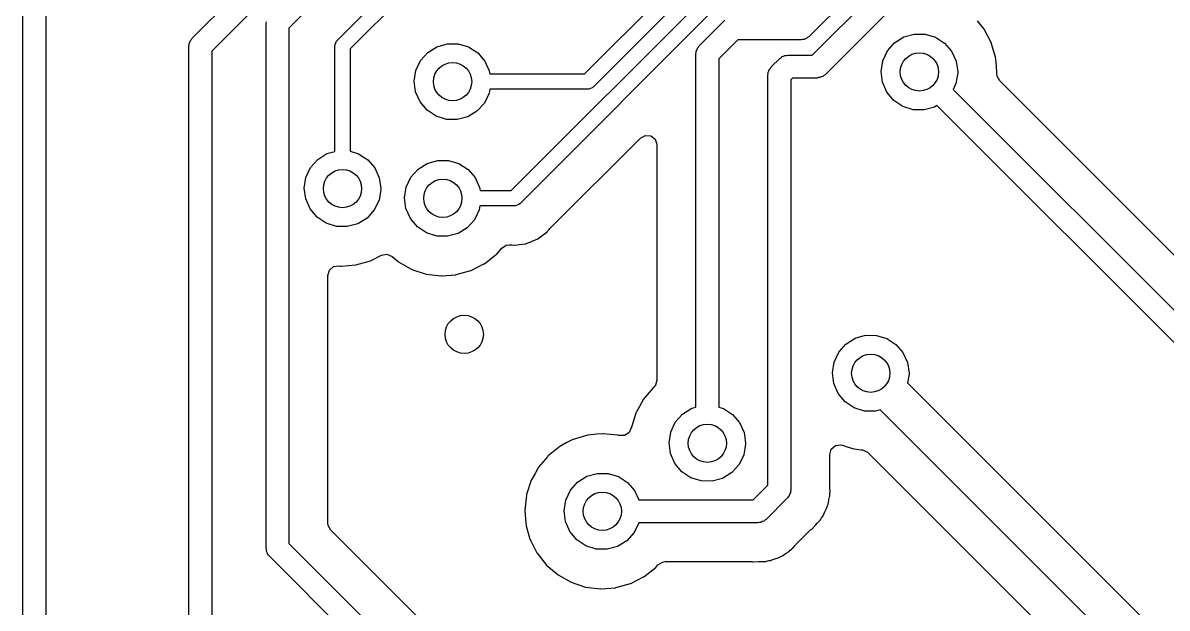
# Model space of a CAD drawing. Extents: x 123 to 292, y -246 to -33.
# Drawn here: x 159.87 to 174.81, y -83.08 to -75.43 of the extents above; entities that cross this region are included whole.
import ezdxf

# ---------------------------------------------------------------- set-up
doc = ezdxf.new("R2010")
doc.units = 0
doc.layers.add('BLACK', color=7, linetype='CONTINUOUS')

msp = doc.modelspace()

# ---------------------------------------------------------------- linework, layer by layer
at = {"layer": 'BLACK', "linetype": 'CONTINUOUS'}
for p, q in [((178.568, -67.1806), (170.139, -75.6096)), ((159.87, -91.3686), (159.87, -69.342)), ((160.17, -69.4041), (160.17, -91.3065)), ((170.178, -75.8531), (175.372, -70.6583)), ((175.541, -70.9144), (170.346, -76.1091)), ((162.081, -75.633), (165.168, -72.5464)), ((165.336, -72.8025), (162.337, -75.8012)), ((165.289, -73.556), (163.345, -75.5001)), ((163.974, -75.6608), (165.85, -73.7848)), ((165.962, -73.9555), (164.144, -75.7729)), ((167.205, -76.1), (168.721, -74.5838)), ((168.834, -74.7545), (167.317, -76.2707)), ((166.246, -77.624), (168.887, -74.9833)), ((168.999, -75.154), (166.358, -77.7947)), ((163.045, -75.438), (163.05, -75.4189)), ((163.045, -82.296), (163.045, -75.438)), ((168.702, -75.7329), (169.038, -75.3975)), ((172.421, -75.5122), (172.335, -75.4067)), ((163.345, -75.5001), (163.345, -82.2339)), ((171.373, -75.6166), (171.509, -75.5776)), ((171.509, -75.5776), (171.651, -75.5785)), ((171.651, -75.5785), (171.787, -75.6191)), ((172.514, -75.6868), (172.421, -75.5122)), ((162.037, -75.7391), (162.043, -75.72)), ((162.037, -86.8765), (162.037, -75.7391)), ((162.043, -75.7003), (162.052, -75.6832)), ((162.043, -75.72), (162.043, -75.7003)), ((162.052, -75.6832), (162.058, -75.6641)), ((162.058, -75.6641), (162.072, -75.6501)), ((162.072, -75.6501), (162.081, -75.633)), ((163.945, -75.7315), (163.947, -75.7238)), ((163.945, -77.1108), (163.945, -75.7315)), ((163.946, -75.7159), (163.956, -75.695)), ((163.947, -75.7238), (163.946, -75.7159)), ((163.956, -75.695), (163.964, -75.6727)), ((163.964, -75.6727), (163.97, -75.668)), ((163.97, -75.668), (163.974, -75.6608)), ((165.157, -75.8192), (165.277, -75.7436)), ((165.277, -75.7436), (165.413, -75.7046)), ((165.413, -75.7046), (165.555, -75.7055)), ((165.555, -75.7055), (165.691, -75.7461)), ((165.691, -75.7461), (165.81, -75.8232)), ((168.678, -75.764), (168.692, -75.75)), ((168.692, -75.75), (168.702, -75.7329)), ((169.206, -75.6536), (168.958, -75.9011)), ((169.906, -75.6536), (169.206, -75.6536)), ((170.033, -75.6536), (169.906, -75.6536)), ((169.906, -75.6536), (169.906, -75.6536)), ((170.052, -75.6484), (170.033, -75.6536)), ((170.072, -75.6484), (170.052, -75.6484)), ((170.089, -75.6386), (170.072, -75.6484)), ((170.108, -75.6335), (170.089, -75.6386)), ((170.122, -75.6195), (170.108, -75.6335)), ((170.139, -75.6096), (170.122, -75.6195)), ((171.159, -75.7985), (171.253, -75.6922)), ((171.253, -75.6922), (171.373, -75.6166)), ((171.787, -75.6191), (171.906, -75.6962)), ((171.906, -75.6962), (171.998, -75.8036)), ((172.542, -75.7795), (172.514, -75.6868)), ((162.337, -75.8012), (162.337, -86.8042)), ((164.144, -75.7729), (164.144, -77.1103)), ((165.063, -75.9255), (165.157, -75.8192)), ((165.81, -75.8232), (165.902, -75.9306)), ((168.658, -75.839), (168.664, -75.8199)), ((168.658, -80.4525), (168.658, -75.839)), ((168.664, -75.8002), (168.673, -75.7831)), ((168.664, -75.8199), (168.664, -75.8002)), ((168.673, -75.7831), (168.678, -75.764)), ((168.958, -75.9011), (168.958, -80.4526)), ((169.642, -76.0075), (169.753, -75.897)), ((169.753, -75.897), (169.77, -75.8871)), ((169.77, -75.8871), (169.784, -75.8732)), ((169.784, -75.8732), (169.803, -75.868)), ((169.803, -75.868), (169.82, -75.8582)), ((169.82, -75.8582), (169.84, -75.8582)), ((169.84, -75.8582), (169.859, -75.8531)), ((169.859, -75.8531), (170.178, -75.8531)), ((171.099, -75.9268), (171.159, -75.7985)), ((171.998, -75.8036), (172.057, -75.9327)), ((172.56, -75.838), (172.542, -75.7795)), ((172.571, -75.8762), (172.56, -75.838)), ((172.578, -75.946), (172.571, -75.8762)), ((164.981, -76.1939), (165.003, -76.0538)), ((165.003, -76.0538), (165.063, -75.9255)), ((165.902, -75.9306), (165.961, -76.0597)), ((169.613, -76.0577), (169.618, -76.0386)), ((169.618, -76.0386), (169.632, -76.0246)), ((169.632, -76.0246), (169.642, -76.0075)), ((171.077, -76.0669), (171.099, -75.9268)), ((172.057, -75.9327), (172.077, -76.073)), ((172.59, -76.073), (172.578, -75.946)), ((164.999, -76.3345), (164.981, -76.1939)), ((165.961, -76.0597), (165.967, -76.1)), ((165.967, -76.1), (167.205, -76.1)), ((169.598, -76.1136), (169.603, -76.0945)), ((169.598, -81.4719), (169.598, -76.1136)), ((169.603, -76.0748), (169.613, -76.0577)), ((169.603, -76.0945), (169.603, -76.0748)), ((169.921, -76.1531), (169.898, -76.1757)), ((169.898, -76.1757), (169.898, -81.534)), ((170.24, -76.1531), (169.921, -76.1531)), ((170.259, -76.148), (170.24, -76.1531)), ((170.279, -76.148), (170.259, -76.148)), ((170.296, -76.1381), (170.279, -76.148)), ((170.315, -76.133), (170.296, -76.1381)), ((170.329, -76.119), (170.315, -76.133)), ((170.346, -76.1091), (170.329, -76.119)), ((171.095, -76.2075), (171.077, -76.0669)), ((172.077, -76.0852), (172.053, -76.225)), ((172.077, -76.073), (172.077, -76.0852)), ((172.59, -76.0765), (172.59, -76.073)), ((172.59, -76.1008), (172.59, -76.0765)), ((172.59, -76.0765), (172.59, -76.0765)), ((172.593, -76.1293), (172.59, -76.1008)), ((172.627, -76.1916), (172.593, -76.1293)), ((176.802, -80.3672), (172.627, -76.1916)), ((165.057, -76.4642), (164.999, -76.3345)), ((165.957, -76.352), (165.896, -76.4796)), ((165.966, -76.3), (165.957, -76.352)), ((167.247, -76.3), (165.966, -76.3)), ((167.254, -76.2975), (167.247, -76.3)), ((167.262, -76.2988), (167.254, -76.2975)), ((167.283, -76.2881), (167.262, -76.2988)), ((167.305, -76.2809), (167.283, -76.2881)), ((167.31, -76.2744), (167.305, -76.2809)), ((167.317, -76.2707), (167.31, -76.2744)), ((171.153, -76.3372), (171.095, -76.2075)), ((171.244, -76.4457), (171.153, -76.3372)), ((172.053, -76.225), (172.017, -76.3006)), ((172.017, -76.3006), (176.469, -80.7529)), ((165.148, -76.5727), (165.057, -76.4642)), ((165.896, -76.4796), (165.8, -76.5847)), ((171.362, -76.5243), (171.244, -76.4457)), ((165.266, -76.6513), (165.148, -76.5727)), ((165.401, -76.6936), (165.266, -76.6513)), ((165.8, -76.5847), (165.68, -76.6589)), ((171.497, -76.5666), (171.362, -76.5243)), ((171.639, -76.5692), (171.497, -76.5666)), ((171.776, -76.5319), (171.639, -76.5692)), ((171.805, -76.5136), (171.776, -76.5319)), ((176.213, -80.9211), (171.805, -76.5136)), ((165.543, -76.6962), (165.401, -76.6936)), ((165.68, -76.6589), (165.543, -76.6962)), ((166.752, -78.1202), (167.935, -76.9374)), ((167.935, -76.9374), (167.997, -76.9034)), ((167.997, -76.9034), (168.068, -76.9085)), ((168.068, -76.9085), (168.125, -76.951)), ((168.125, -76.951), (168.15, -77.0175)), ((168.15, -77.0175), (168.15, -77.0265)), ((168.15, -77.0265), (168.15, -80.0994)), ((163.627, -77.3225), (163.72, -77.2162)), ((163.72, -77.2162), (163.84, -77.1406)), ((163.84, -77.1406), (163.945, -77.1108)), ((164.144, -77.1103), (164.254, -77.1431)), ((164.254, -77.1431), (164.373, -77.2202)), ((164.373, -77.2202), (164.466, -77.3276)), ((165.15, -77.2676), (165.286, -77.2286)), ((165.286, -77.2286), (165.428, -77.2295)), ((165.428, -77.2295), (165.564, -77.2701)), ((163.566, -77.4508), (163.627, -77.3225)), ((164.466, -77.3276), (164.524, -77.4567)), ((164.936, -77.4495), (165.03, -77.3432)), ((165.03, -77.3432), (165.15, -77.2676)), ((165.564, -77.2701), (165.683, -77.3472)), ((165.683, -77.3472), (165.775, -77.4546)), ((163.545, -77.5909), (163.566, -77.4508)), ((164.524, -77.4567), (164.544, -77.597)), ((164.876, -77.5778), (164.936, -77.4495)), ((165.775, -77.4546), (165.834, -77.5837)), ((163.563, -77.7315), (163.545, -77.5909)), ((164.544, -77.6092), (164.521, -77.749)), ((164.544, -77.597), (164.544, -77.6092)), ((164.854, -77.7179), (164.876, -77.5778)), ((165.834, -77.5837), (165.84, -77.624)), ((165.84, -77.624), (166.246, -77.624)), ((163.62, -77.8612), (163.563, -77.7315)), ((164.521, -77.749), (164.459, -77.8766)), ((164.872, -77.8585), (164.854, -77.7179)), ((165.839, -77.824), (165.83, -77.876)), ((166.288, -77.824), (165.839, -77.824)), ((166.295, -77.8215), (166.288, -77.824)), ((166.303, -77.8228), (166.295, -77.8215)), ((166.324, -77.8121), (166.303, -77.8228)), ((166.346, -77.8049), (166.324, -77.8121)), ((166.351, -77.7984), (166.346, -77.8049)), ((166.358, -77.7947), (166.351, -77.7984)), ((163.711, -77.9697), (163.62, -77.8612)), ((163.829, -78.0483), (163.711, -77.9697)), ((164.364, -77.9817), (164.243, -78.0559)), ((164.459, -77.8766), (164.364, -77.9817)), ((164.93, -77.9882), (164.872, -77.8585)), ((165.021, -78.0967), (164.93, -77.9882)), ((165.83, -77.876), (165.769, -78.0036)), ((163.965, -78.0906), (163.829, -78.0483)), ((164.106, -78.0932), (163.965, -78.0906)), ((164.243, -78.0559), (164.106, -78.0932)), ((165.139, -78.1753), (165.021, -78.0967)), ((165.673, -78.1087), (165.553, -78.1829)), ((165.769, -78.0036), (165.673, -78.1087)), ((166.727, -78.1514), (166.741, -78.1326)), ((166.741, -78.1326), (166.752, -78.1202)), ((165.274, -78.2176), (165.139, -78.1753)), ((165.416, -78.2202), (165.274, -78.2176)), ((165.553, -78.1829), (165.416, -78.2202)), ((166.447, -78.3168), (166.595, -78.2555)), ((166.595, -78.2555), (166.668, -78.1989)), ((166.668, -78.1989), (166.69, -78.1825)), ((166.69, -78.1825), (166.715, -78.163)), ((166.69, -78.1825), (166.69, -78.1825)), ((166.715, -78.163), (166.722, -78.158)), ((166.715, -78.163), (166.715, -78.163)), ((166.722, -78.158), (166.727, -78.1514)), ((166.053, -78.4579), (166.123, -78.3762)), ((166.123, -78.3762), (166.183, -78.3377)), ((166.183, -78.3377), (166.219, -78.3325)), ((166.219, -78.3325), (166.24, -78.3325)), ((166.24, -78.3325), (166.256, -78.3336)), ((166.256, -78.3336), (166.288, -78.3377)), ((166.288, -78.3377), (166.296, -78.3367)), ((166.296, -78.3367), (166.328, -78.3325)), ((166.328, -78.3325), (166.35, -78.3295)), ((166.328, -78.3325), (166.328, -78.3325)), ((166.328, -78.3325), (166.328, -78.3325)), ((166.35, -78.3295), (166.427, -78.3194)), ((166.427, -78.3194), (166.438, -78.3179)), ((166.438, -78.3179), (166.447, -78.3168)), ((166.438, -78.3179), (166.438, -78.3179)), ((164.22, -78.595), (164.411, -78.5418)), ((164.411, -78.5418), (164.416, -78.539)), ((164.416, -78.539), (164.555, -78.4693)), ((164.416, -78.539), (164.416, -78.539)), ((164.555, -78.4693), (164.624, -78.4564)), ((164.624, -78.4564), (164.693, -78.4858)), ((164.693, -78.4858), (164.771, -78.5521)), ((164.771, -78.5521), (164.771, -78.5521)), ((164.771, -78.5521), (164.776, -78.5561)), ((164.776, -78.5561), (164.948, -78.6526)), ((165.726, -78.666), (165.891, -78.5824)), ((165.891, -78.5824), (165.897, -78.5796)), ((165.891, -78.5824), (165.891, -78.5824)), ((165.897, -78.5796), (166.038, -78.4693)), ((166.038, -78.4693), (166.048, -78.4617)), ((166.048, -78.4617), (166.053, -78.4579)), ((166.048, -78.4617), (166.048, -78.4617)), ((163.853, -78.7318), (163.874, -78.6637)), ((163.853, -81.971), (163.853, -78.7318)), ((163.874, -78.6637), (163.927, -78.6172)), ((163.927, -78.6172), (163.994, -78.6067)), ((163.994, -78.6067), (164.013, -78.609)), ((164.013, -78.609), (164.023, -78.6102)), ((164.023, -78.6102), (164.029, -78.6097)), ((164.029, -78.6097), (164.214, -78.5955)), ((164.029, -78.6097), (164.029, -78.6097)), ((164.214, -78.5955), (164.22, -78.595)), ((164.214, -78.5955), (164.214, -78.5955)), ((164.948, -78.6526), (165.136, -78.7137)), ((165.136, -78.7137), (165.333, -78.7372)), ((165.333, -78.7372), (165.339, -78.7367)), ((165.339, -78.7367), (165.524, -78.7225)), ((165.339, -78.7367), (165.339, -78.7367)), ((165.524, -78.7225), (165.53, -78.722)), ((165.524, -78.7225), (165.524, -78.7225)), ((165.53, -78.722), (165.72, -78.6688)), ((165.72, -78.6688), (165.726, -78.666)), ((165.726, -78.666), (165.726, -78.666)), ((170.524, -79.7355), (170.618, -79.6292)), ((170.618, -79.6292), (170.738, -79.5536)), ((170.738, -79.5536), (170.874, -79.5146)), ((170.874, -79.5146), (171.016, -79.5155)), ((171.016, -79.5155), (171.152, -79.5561)), ((171.152, -79.5561), (171.271, -79.6332)), ((171.271, -79.6332), (171.363, -79.7406)), ((170.464, -79.8638), (170.524, -79.7355)), ((171.363, -79.7406), (171.422, -79.8697)), ((170.442, -80.0039), (170.464, -79.8638)), ((171.422, -79.8697), (171.442, -80.01)), ((170.46, -80.1445), (170.442, -80.0039)), ((171.442, -80.0222), (171.423, -80.137)), ((171.442, -80.01), (171.442, -80.0222)), ((168.099, -80.2004), (167.972, -80.3519)), ((168.104, -80.1965), (168.099, -80.2004)), ((168.109, -80.1922), (168.104, -80.1965)), ((168.13, -80.1675), (168.108, -80.1917)), ((168.108, -80.1917), (168.109, -80.1922)), ((168.15, -80.0994), (168.13, -80.1675)), ((170.518, -80.2742), (170.46, -80.1445)), ((171.423, -80.137), (175.183, -83.8972)), ((167.969, -80.3573), (167.9, -80.484)), ((167.972, -80.3519), (167.969, -80.3573)), ((167.969, -80.3573), (167.969, -80.3573)), ((170.609, -80.3827), (170.518, -80.2742)), ((170.727, -80.4613), (170.609, -80.3827)), ((167.875, -80.5311), (167.821, -80.7018)), ((167.877, -80.5252), (167.875, -80.5311)), ((167.875, -80.5311), (167.875, -80.5311)), ((167.9, -80.484), (167.877, -80.5252)), ((168.484, -80.5436), (168.604, -80.468)), ((168.604, -80.468), (168.658, -80.4525)), ((168.958, -80.4526), (169.018, -80.4705)), ((169.018, -80.4705), (169.137, -80.5476)), ((170.862, -80.5036), (170.727, -80.4613)), ((171.004, -80.5062), (170.862, -80.5036)), ((171.067, -80.4889), (171.004, -80.5062)), ((174.756, -84.1776), (171.067, -80.4889)), ((168.33, -80.7782), (168.39, -80.6499)), ((168.39, -80.6499), (168.484, -80.5436)), ((169.137, -80.5476), (169.23, -80.655)), ((169.23, -80.655), (169.288, -80.7841)), ((167.241, -80.8197), (167.172, -80.8399)), ((167.247, -80.818), (167.241, -80.8197)), ((167.241, -80.8197), (167.241, -80.8197)), ((167.253, -80.8174), (167.247, -80.818)), ((167.361, -80.8076), (167.253, -80.8174)), ((167.253, -80.8174), (167.253, -80.8174)), ((167.444, -80.8), (167.361, -80.8076)), ((167.45, -80.8007), (167.444, -80.8)), ((167.634, -80.8201), (167.45, -80.8007)), ((167.45, -80.8007), (167.45, -80.8007)), ((167.641, -80.8207), (167.634, -80.8201)), ((167.634, -80.8201), (167.634, -80.8201)), ((167.654, -80.8249), (167.641, -80.8207)), ((167.731, -80.8243), (167.654, -80.8249)), ((167.789, -80.7841), (167.731, -80.8243)), ((167.814, -80.7255), (167.789, -80.7841)), ((167.815, -80.7259), (167.814, -80.7255)), ((167.816, -80.7198), (167.815, -80.7259)), ((167.817, -80.7137), (167.816, -80.7198)), ((167.821, -80.7018), (167.817, -80.7137)), ((168.308, -80.9183), (168.33, -80.7782)), ((169.288, -80.7841), (169.308, -80.9244)), ((166.882, -80.9654), (166.728, -81.0894)), ((166.966, -80.9215), (166.882, -80.9654)), ((167.052, -80.8767), (166.966, -80.9215)), ((167.057, -80.8738), (167.052, -80.8767)), ((167.052, -80.8767), (167.052, -80.8767)), ((167.172, -80.8399), (167.057, -80.8738)), ((168.327, -81.0589), (168.308, -80.9183)), ((169.308, -80.9366), (169.285, -81.0764)), ((169.308, -80.9244), (169.308, -80.9366)), ((170.427, -81.0018), (170.48, -80.9553)), ((170.48, -80.9553), (170.551, -80.9452)), ((170.551, -80.9452), (170.572, -80.9501)), ((170.572, -80.9501), (170.619, -80.9654)), ((170.619, -80.9654), (170.719, -80.9978)), ((166.719, -81.1002), (166.601, -81.2409)), ((166.724, -81.0941), (166.719, -81.1002)), ((166.728, -81.0894), (166.724, -81.0941)), ((168.384, -81.1886), (168.327, -81.0589)), ((169.285, -81.0764), (169.223, -81.204)), ((170.407, -81.0699), (170.427, -81.0018)), ((170.407, -81.497), (170.407, -81.0699)), ((170.719, -80.9978), (170.719, -80.9978)), ((170.719, -80.9978), (170.724, -80.9997)), ((170.724, -80.9997), (170.818, -81.011)), ((170.818, -81.011), (170.834, -81.0128)), ((170.834, -81.0128), (170.899, -81.0407)), ((170.899, -81.0407), (170.908, -81.0488)), ((170.908, -81.0488), (173.339, -83.4796)), ((166.598, -81.2463), (166.558, -81.3183)), ((166.601, -81.2409), (166.598, -81.2463)), ((166.598, -81.2463), (166.598, -81.2463)), ((168.475, -81.2971), (168.384, -81.1886)), ((169.223, -81.204), (169.128, -81.3091)), ((166.504, -81.4201), (166.448, -81.5957)), ((166.505, -81.4142), (166.504, -81.4201)), ((166.504, -81.4201), (166.504, -81.4201)), ((166.558, -81.3183), (166.505, -81.4142)), ((167.019, -81.5389), (167.113, -81.4326)), ((167.113, -81.4326), (167.233, -81.357)), ((167.233, -81.357), (167.369, -81.318)), ((167.369, -81.318), (167.511, -81.3189)), ((167.511, -81.3189), (167.647, -81.3595)), ((167.647, -81.3595), (167.765, -81.4366)), ((168.593, -81.3757), (168.475, -81.2971)), ((168.728, -81.418), (168.593, -81.3757)), ((168.87, -81.4206), (168.728, -81.418)), ((169.007, -81.3833), (168.87, -81.4206)), ((169.128, -81.3091), (169.007, -81.3833)), ((166.959, -81.6672), (167.019, -81.5389)), ((167.765, -81.4366), (167.858, -81.544)), ((167.858, -81.544), (167.912, -81.6634)), ((169.407, -81.6634), (169.598, -81.4719)), ((169.893, -81.5728), (169.883, -81.5899)), ((169.898, -81.534), (169.893, -81.5531)), ((169.893, -81.5531), (169.893, -81.5728)), ((170.407, -81.5089), (170.407, -81.497)), ((170.412, -81.5548), (170.407, -81.5089)), ((170.407, -81.5957), (170.408, -81.576)), ((170.408, -81.576), (170.41, -81.5627)), ((170.41, -81.5627), (170.412, -81.5548)), ((166.446, -81.6027), (166.424, -81.7993)), ((166.448, -81.5957), (166.446, -81.6027)), ((166.937, -81.8073), (166.959, -81.6672)), ((167.912, -81.6634), (169.407, -81.6634)), ((169.854, -81.6401), (169.575, -81.9195)), ((169.864, -81.623), (169.854, -81.6401)), ((169.878, -81.609), (169.864, -81.623)), ((169.883, -81.5899), (169.878, -81.609)), ((170.377, -81.7389), (170.386, -81.7192)), ((170.386, -81.7192), (170.393, -81.6736)), ((170.393, -81.6736), (170.395, -81.6619)), ((170.395, -81.6619), (170.405, -81.6249)), ((170.405, -81.6249), (170.407, -81.6172)), ((170.405, -81.6249), (170.405, -81.6249)), ((170.407, -81.6172), (170.407, -81.5957)), ((166.424, -81.7993), (166.424, -81.8054)), ((166.424, -81.8054), (166.438, -81.9703)), ((166.955, -81.9479), (166.937, -81.8073)), ((170.306, -81.8888), (170.315, -81.8781)), ((170.315, -81.8781), (170.32, -81.8719)), ((170.315, -81.8781), (170.315, -81.8781)), ((170.32, -81.8719), (170.338, -81.8295)), ((170.338, -81.8295), (170.343, -81.8188)), ((170.343, -81.8188), (170.365, -81.7783)), ((170.365, -81.7783), (170.371, -81.7576)), ((170.371, -81.7576), (170.377, -81.7389)), ((163.856, -81.9978), (163.853, -81.971)), ((163.89, -82.0601), (163.856, -81.9978)), ((166.438, -81.9703), (166.44, -81.9963)), ((166.44, -81.9963), (166.442, -82.0023)), ((166.442, -82.0023), (166.492, -82.1792)), ((167.012, -82.0776), (166.955, -81.9479)), ((167.913, -81.9654), (167.851, -82.093)), ((169.469, -81.9634), (167.913, -81.9634)), ((167.913, -81.9634), (167.913, -81.9654)), ((169.488, -81.9583), (169.469, -81.9634)), ((169.508, -81.9583), (169.488, -81.9583)), ((169.525, -81.9484), (169.508, -81.9583)), ((169.544, -81.9433), (169.525, -81.9484)), ((169.558, -81.9293), (169.544, -81.9433)), ((169.575, -81.9195), (169.558, -81.9293)), ((170.171, -82.0454), (170.22, -81.9937)), ((170.22, -81.9937), (170.223, -81.9909)), ((170.223, -81.9909), (170.243, -81.9703)), ((170.243, -81.9703), (170.246, -81.9668)), ((170.246, -81.9668), (170.254, -81.9578)), ((170.254, -81.9578), (170.28, -81.9299)), ((170.28, -81.9299), (170.285, -81.9241)), ((170.285, -81.9241), (170.296, -81.9053)), ((170.296, -81.9053), (170.306, -81.8888)), ((165.162, -83.3317), (163.89, -82.0601)), ((166.492, -82.1792), (166.495, -82.1864)), ((167.104, -82.1861), (167.012, -82.0776)), ((167.851, -82.093), (167.756, -82.1981)), ((169.961, -82.2529), (170.156, -82.0577)), ((170.156, -82.0577), (170.165, -82.0497)), ((170.165, -82.0497), (170.171, -82.0454)), ((163.05, -82.3151), (163.045, -82.296)), ((163.05, -82.3348), (163.05, -82.3151)), ((163.345, -82.2339), (164.829, -83.7174)), ((166.495, -82.1864), (166.502, -82.2012)), ((166.502, -82.2012), (166.582, -82.3564)), ((167.222, -82.2647), (167.104, -82.1861)), ((167.357, -82.307), (167.222, -82.2647)), ((167.499, -82.3096), (167.357, -82.307)), ((167.635, -82.2723), (167.499, -82.3096)), ((167.756, -82.1981), (167.635, -82.2723)), ((169.876, -82.3379), (169.891, -82.3227)), ((169.891, -82.3227), (169.906, -82.3098)), ((169.906, -82.3098), (169.917, -82.3019)), ((169.917, -82.3019), (169.923, -82.2972)), ((169.923, -82.2972), (169.953, -82.2616)), ((169.953, -82.2616), (169.961, -82.2529)), ((163.06, -82.3519), (163.05, -82.3348)), ((163.065, -82.371), (163.06, -82.3519)), ((163.079, -82.385), (163.065, -82.371)), ((163.089, -82.4021), (163.079, -82.385)), ((164.573, -83.8856), (163.089, -82.4021)), ((166.582, -82.3564), (166.585, -82.3624)), ((166.585, -82.3624), (166.708, -82.5174)), ((168.163, -82.5156), (168.223, -82.4771)), ((168.223, -82.4771), (168.258, -82.4719)), ((168.258, -82.4719), (169.387, -82.4719)), ((169.387, -82.4719), (169.399, -82.4725)), ((169.399, -82.4725), (169.399, -82.4725)), ((169.399, -82.4725), (169.406, -82.4742)), ((169.406, -82.4742), (169.477, -82.472)), ((169.477, -82.472), (169.481, -82.4719)), ((169.481, -82.4719), (169.51, -82.4719)), ((169.51, -82.4719), (169.515, -82.4713)), ((169.515, -82.4713), (169.526, -82.4704)), ((169.526, -82.4704), (169.573, -82.469)), ((169.573, -82.469), (169.593, -82.463)), ((169.593, -82.463), (169.613, -82.459)), ((169.613, -82.459), (169.62, -82.4581)), ((169.62, -82.4581), (169.626, -82.4573)), ((169.626, -82.4573), (169.634, -82.4563)), ((169.626, -82.4573), (169.626, -82.4573)), ((169.634, -82.4563), (169.641, -82.4534)), ((169.641, -82.4534), (169.677, -82.4393)), ((169.641, -82.4534), (169.641, -82.4534)), ((169.677, -82.4393), (169.688, -82.4354)), ((169.688, -82.4354), (169.732, -82.4225)), ((169.732, -82.4225), (169.751, -82.4116)), ((169.751, -82.4116), (169.769, -82.4029)), ((169.769, -82.4029), (169.789, -82.395)), ((169.789, -82.395), (169.826, -82.3679)), ((169.826, -82.3679), (169.836, -82.3614)), ((169.836, -82.3614), (169.869, -82.3419)), ((169.869, -82.3419), (169.876, -82.3379)), ((169.869, -82.3419), (169.869, -82.3419)), ((166.708, -82.5174), (166.713, -82.5213)), ((166.713, -82.5213), (166.713, -82.5213)), ((166.713, -82.5213), (166.833, -82.6235)), ((166.833, -82.6235), (166.858, -82.6455)), ((167.98, -82.669), (168.136, -82.5473)), ((168.136, -82.5473), (168.163, -82.5156)), ((166.858, -82.6455), (167.031, -82.742)), ((167.031, -82.742), (167.219, -82.8031)), ((167.613, -82.8114), (167.803, -82.7582)), ((167.803, -82.7582), (167.809, -82.7554)), ((167.809, -82.7554), (167.974, -82.6718)), ((167.809, -82.7554), (167.809, -82.7554)), ((167.974, -82.6718), (167.98, -82.669)), ((167.974, -82.6718), (167.974, -82.6718)), ((167.219, -82.8031), (167.416, -82.8266)), ((167.416, -82.8266), (167.422, -82.8261)), ((167.422, -82.8261), (167.607, -82.8119)), ((167.422, -82.8261), (167.422, -82.8261)), ((167.607, -82.8119), (167.613, -82.8114)), ((167.607, -82.8119), (167.607, -82.8119))]:
    msp.add_line(p, q, dxfattribs=at)
at = {"layer": 'BLACK'}
for centre in [(171.577, -76.073), (165.481, -76.2), (164.044, -77.597), (165.354, -77.724), (165.633, -79.502), (170.942, -80.01), (168.808, -80.9244), (167.437, -81.8134)]:
    msp.add_circle(centre, 0.25, dxfattribs=at)

doc.saveas('drawing.dxf')
